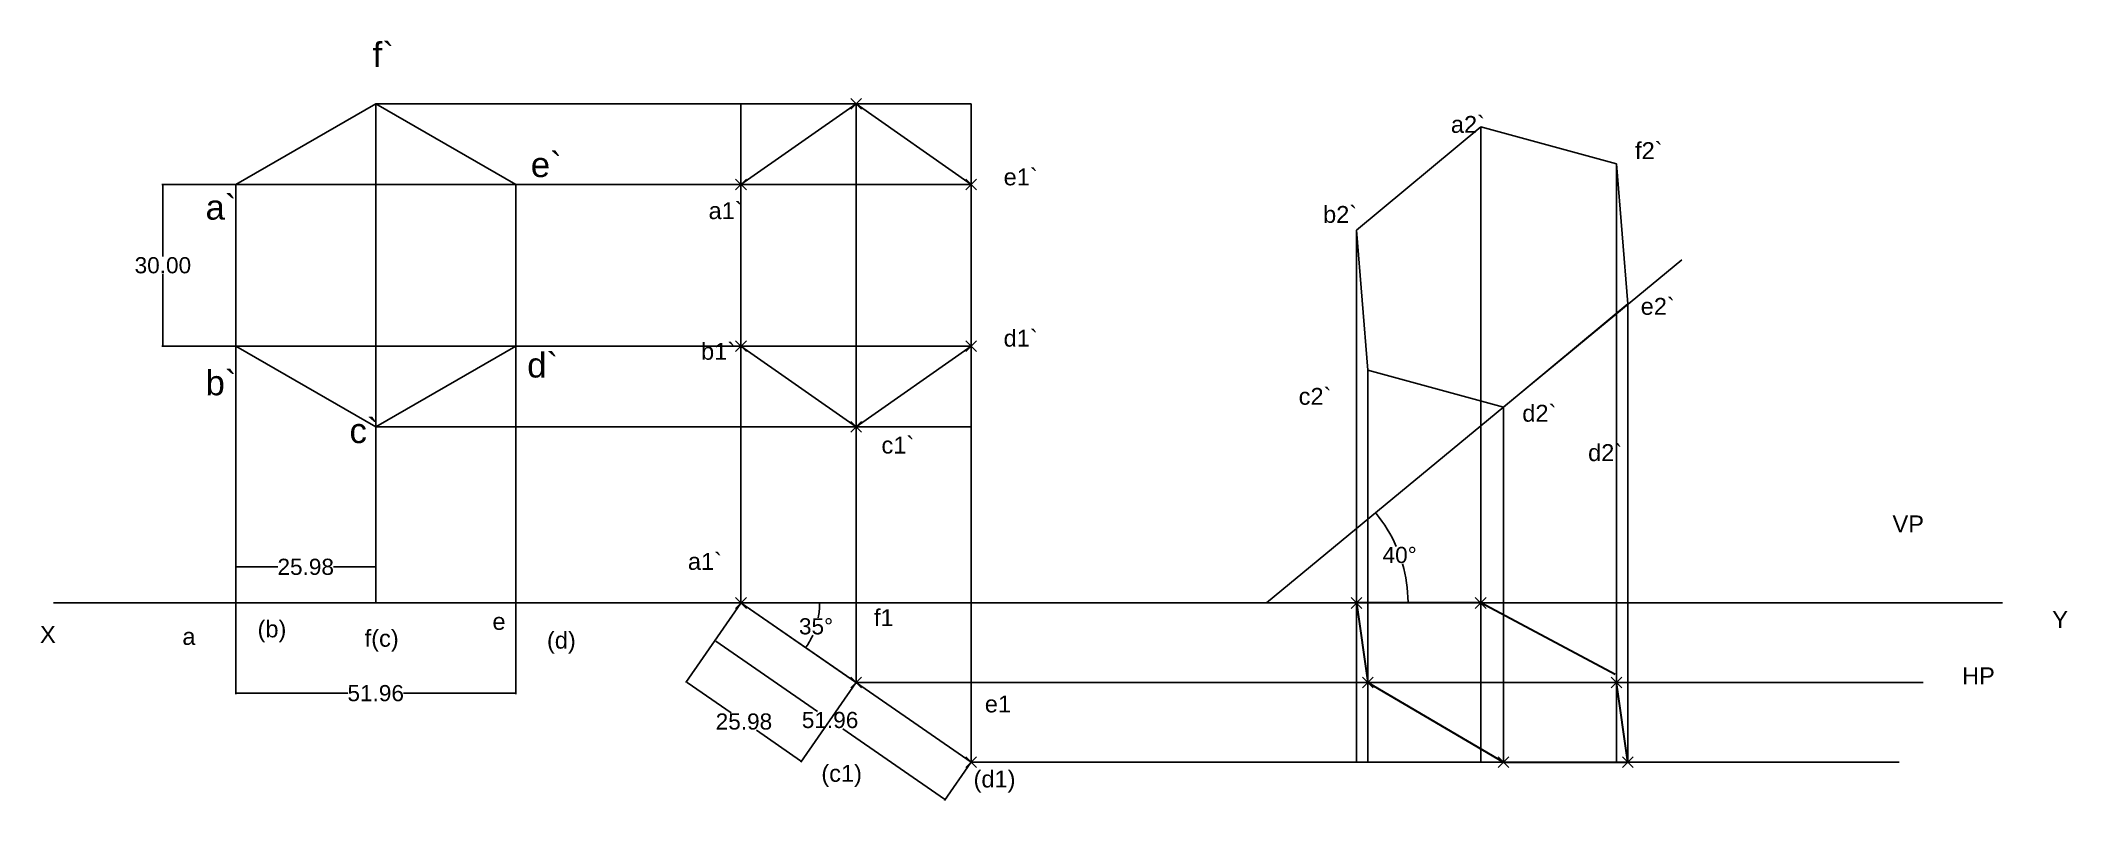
# Model space of a CAD drawing. Header units: inches. Extents: x 89 to 465, y 30 to 171.
import ezdxf

# ---------------------------------------------------------------- set-up
doc = ezdxf.new("R2010")
doc.units = ezdxf.units.IN
doc.header["$MEASUREMENT"] = 0
doc.header["$PDMODE"] = 3
doc.styles.get("Standard").update_dxf_attribs({"font": 'arial.ttf'})
doc.dimstyles.get("Standard").update_dxf_attribs({"dimtxt": 3, "dimasz": 0.18, "dimexe": 0.18, "dimexo": 0.0625, "dimgap": 0.09, "dimtad": 0, "dimtih": 1, "dimtoh": 1, "dimzin": 0, "dimdsep": 46, "dimtxsty": 'Standard', "dimcen": 0.09, "dimadec": 0, "dimazin": 0, "dimtfac": 1, "dimtofl": 0, "dimtmove": 0, "dimatfit": 3, "dimfxl": 1, "dimtolj": 1, "dimtzin": 0, "dimarcsym": 0})

# ---------------------------------------------------------------- blocks, each defined once
blk = doc.blocks.new('*D2')
at = {"color": 0, "lineweight": -2, "transparency": 16777216}
for p, q in [((125.36, 143.94), (111.72, 143.94)), ((111.9, 143.76), (111.9, 130.56)), ((111.9, 114.12), (111.9, 127.32)), ((125.36, 113.94), (111.72, 113.94))]:
    blk.add_line(p, q, dxfattribs=at)
at = {"color": 0, "transparency": 16777216}
for points in [[(111.87, 143.76), (111.93, 143.76), (111.9, 143.94)], [(111.87, 114.12), (111.93, 114.12), (111.9, 113.94)]]:
    blk.add_solid(points, dxfattribs=at)
at = {"layer": 'Defpoints', "color": 0, "transparency": 16777216}
for p in [(125.42, 143.94), (111.9, 113.94), (125.42, 113.94)]:
    blk.add_point(p, dxfattribs=at)
at = {"color": 0, "transparency": 16777216, "insert": (111.9, 128.94), "char_height": 3, "attachment_point": 5}
blk.add_mtext('\\A1;30.00', dxfattribs=at)
blk = doc.blocks.new('*D3')
at = {"color": 0, "lineweight": -2, "transparency": 16777216}
for p, q in [((125.42, 66.17), (125.42, 49.29)), ((177.38, 66.17), (177.38, 49.29)), ((125.6, 49.47), (146.25, 49.47)), ((177.2, 49.47), (156.55, 49.47))]:
    blk.add_line(p, q, dxfattribs=at)
at = {"color": 0, "transparency": 16777216}
for points in [[(125.6, 49.5), (125.6, 49.44), (125.42, 49.47)], [(177.2, 49.5), (177.2, 49.44), (177.38, 49.47)]]:
    blk.add_solid(points, dxfattribs=at)
at = {"layer": 'Defpoints', "color": 0, "transparency": 16777216}
for p in [(125.42, 66.23), (177.38, 66.23), (177.38, 49.47)]:
    blk.add_point(p, dxfattribs=at)
at = {"color": 0, "transparency": 16777216, "insert": (151.4, 49.47), "char_height": 3, "attachment_point": 5}
blk.add_mtext('\\A1;51.96', dxfattribs=at)
blk = doc.blocks.new('*D4')
at = {"color": 0, "lineweight": -2, "transparency": 16777216}
for p, q in [((125.42, 66.29), (125.42, 73.11)), ((125.6, 72.93), (133.23, 72.93)), ((151.22, 72.93), (143.59, 72.93)), ((151.4, 66.29), (151.4, 73.11))]:
    blk.add_line(p, q, dxfattribs=at)
at = {"color": 0, "transparency": 16777216}
for points in [[(125.6, 72.96), (125.6, 72.9), (125.42, 72.93)], [(151.22, 72.96), (151.22, 72.9), (151.4, 72.93)]]:
    blk.add_solid(points, dxfattribs=at)
at = {"layer": 'Defpoints', "color": 0, "transparency": 16777216}
for p in [(151.4, 72.93), (125.42, 66.23), (151.4, 66.23)]:
    blk.add_point(p, dxfattribs=at)
at = {"color": 0, "transparency": 16777216, "insert": (138.41, 72.93), "char_height": 3, "attachment_point": 5}
blk.add_mtext('\\A1;25.98', dxfattribs=at)
blk = doc.blocks.new('*D5')
at = {"color": 0, "lineweight": -2, "transparency": 16777216}
for start, end in [(349.2251, 359.2936), (326.0192, 335.8421)]:
    blk.add_arc((219.19, 66.23), 14.6, start, end, dxfattribs=at)
at = {"color": 0, "transparency": 16777216}
for points in [[(233.76, 66.05), (233.82, 66.05), (233.79, 66.23)], [(231.32, 58.05), (231.27, 58.09), (231.19, 57.92)]]:
    blk.add_solid(points, dxfattribs=at)
at = {"layer": 'Defpoints', "color": 0, "transparency": 16777216}
for p in [(191.58, 66.23), (219.19, 66.23), (246.8, 66.23), (232.61, 60.5), (261.91, 36.66)]:
    blk.add_point(p, dxfattribs=at)
at = {"color": 0, "transparency": 16777216, "insert": (233.12, 61.88), "char_height": 3, "attachment_point": 5}
blk.add_mtext('\\A1;35°', dxfattribs=at)
blk = doc.blocks.new('*D6')
at = {"color": 0, "lineweight": -2, "transparency": 16777216}
for p, q in [((219.15, 66.18), (214.27, 59.12)), ((214.52, 59.16), (233.39, 46.1)), ((256.94, 29.8), (238.07, 42.86)), ((261.88, 36.61), (256.99, 29.55))]:
    blk.add_line(p, q, dxfattribs=at)
at = {"color": 0, "transparency": 16777216}
for points in [[(214.53, 59.19), (214.5, 59.14), (214.37, 59.27)], [(256.96, 29.82), (256.93, 29.77), (257.09, 29.7)]]:
    blk.add_solid(points, dxfattribs=at)
at = {"layer": 'Defpoints', "color": 0, "transparency": 16777216}
for p in [(219.19, 66.23), (261.91, 36.66), (257.09, 29.7)]:
    blk.add_point(p, dxfattribs=at)
at = {"color": 0, "transparency": 16777216, "insert": (235.73, 44.48), "char_height": 3, "attachment_point": 5}
blk.add_mtext('\\A1;51.96', dxfattribs=at)
blk = doc.blocks.new('*D7')
at = {"color": 0, "lineweight": -2, "transparency": 16777216}
for p, q in [((219.15, 66.18), (208.96, 51.45)), ((209.21, 51.49), (217.4, 45.83)), ((240.52, 51.39), (230.32, 36.66)), ((230.27, 36.91), (222.08, 42.58))]:
    blk.add_line(p, q, dxfattribs=at)
at = {"color": 0, "transparency": 16777216}
for points in [[(209.23, 51.52), (209.19, 51.47), (209.06, 51.6)], [(230.29, 36.94), (230.26, 36.89), (230.42, 36.81)]]:
    blk.add_solid(points, dxfattribs=at)
at = {"layer": 'Defpoints', "color": 0, "transparency": 16777216}
for p in [(219.19, 66.23), (240.55, 51.45), (230.42, 36.81)]:
    blk.add_point(p, dxfattribs=at)
at = {"color": 0, "transparency": 16777216, "insert": (219.74, 44.2), "char_height": 3, "attachment_point": 5}
blk.add_mtext('\\A1;25.98', dxfattribs=at)
blk = doc.blocks.new('*D8')
at = {"color": 0, "lineweight": -2, "transparency": 16777216}
for start, end in [(23.603, 39.1985), (0.3926, 16.0773)]:
    blk.add_arc((316.72, 66.23), 26.27, start, end, dxfattribs=at)
at = {"color": 0, "transparency": 16777216}
for points in [[(337.06, 82.82), (337.11, 82.85), (336.97, 82.97)], [(343.02, 66.41), (342.96, 66.41), (342.99, 66.23)]]:
    blk.add_solid(points, dxfattribs=at)
at = {"layer": 'Defpoints', "color": 0, "transparency": 16777216}
for p in [(393.78, 129.96), (342.3, 72.23), (316.72, 66.23), (316.72, 66.23), (363.92, 66.23)]:
    blk.add_point(p, dxfattribs=at)
at = {"color": 0, "transparency": 16777216, "insert": (341.44, 75.13), "char_height": 3, "attachment_point": 5}
blk.add_mtext('\\A1;40°', dxfattribs=at)

msp = doc.modelspace()

# ---------------------------------------------------------------- linework, layer by layer
for p, q in [((151.404, 158.939), (151.404, 66.231)), ((151.404, 158.939), (261.913, 158.939)), ((219.188, 66.231), (219.188, 158.939)), ((240.551, 158.939), (219.188, 143.939)), ((240.551, 51.446), (240.551, 158.939)), ((261.913, 143.939), (240.551, 158.939)), ((261.913, 36.661), (261.913, 158.939)), ((356.479, 154.655), (333.411, 135.475)), ((356.479, 154.655), (381.67, 147.819)), ((356.479, 154.655), (356.479, 36.661)), ((383.795, 121.802), (381.67, 147.819)), ((381.67, 147.819), (381.67, 36.661)), ((125.423, 143.939), (125.423, 66.231)), ((125.423, 143.939), (261.913, 143.939)), ((177.385, 143.939), (177.385, 66.231)), ((219.188, 143.939), (219.188, 113.939)), ((261.913, 113.939), (261.913, 143.939)), ((333.411, 135.475), (335.535, 109.458)), ((333.411, 135.475), (333.411, 36.661)), ((316.723, 66.231), (393.784, 129.961)), ((360.727, 102.622), (383.795, 121.802)), ((360.727, 102.622), (383.802, 121.706)), ((383.802, 121.706), (383.802, 36.661)), ((125.423, 113.939), (261.913, 113.939)), ((219.188, 113.939), (240.551, 98.939)), ((240.551, 98.939), (261.913, 113.939)), ((335.535, 109.458), (360.727, 102.622)), ((335.535, 109.458), (335.535, 36.661)), ((360.727, 102.622), (360.727, 36.661)), ((151.404, 98.939), (261.913, 98.939)), ((91.579, 66.231), (191.579, 66.231)), ((191.579, 66.231), (246.797, 66.231)), ((219.188, 66.231), (261.913, 36.661)), ((219.188, 66.231), (240.551, 51.446)), ((246.797, 66.231), (316.723, 66.231)), ((316.723, 66.231), (363.922, 66.231)), ((363.922, 66.231), (453.351, 66.231)), ((240.551, 51.446), (438.573, 51.446)), ((261.913, 36.661), (434.132, 36.661))]:
    msp.add_line(p, q)
at = {"color": 240, "true_color": 0xed1f24}
msp.add_line((125.423, 66.231), (177.385, 66.231), dxfattribs=at)
at = {"color": 244, "lineweight": 30, "true_color": 0x991b1e}
for p, q in [((333.411, 66.231), (335.535, 51.446)), ((356.479, 66.231), (333.411, 66.231)), ((381.451, 52.969), (356.479, 66.231)), ((335.535, 51.446), (360.727, 36.661)), ((383.802, 36.661), (381.67, 51.446)), ((360.727, 36.661), (383.802, 36.661))]:
    msp.add_line(p, q, dxfattribs=at)
msp.add_lwpolyline([(125.423, 143.939), (125.423, 113.939), (151.404, 98.939), (177.385, 113.939), (177.385, 143.939), (151.404, 158.939)], close=True)
for p in [(240.551, 158.939), (219.188, 143.939), (261.913, 143.939), (219.188, 113.939), (261.913, 113.939), (240.551, 98.939), (219.188, 66.231), (333.411, 66.231), (356.479, 66.231), (240.551, 51.446), (335.535, 51.446), (381.67, 51.446), (261.913, 36.661), (360.727, 36.661), (383.802, 36.661)]:
    msp.add_point(p)

# ---------------------------------------------------------------- texts
for s, height, p in [('f`', 4.6122, (150.826, 165.762)), ('a2`', 3.1352, (350.944, 153.553)), ('f2`', 3.1352, (385.124, 148.676)), ('e`', 4.6122, (180.182, 145.336)), ('e1`', 3.1352, (267.935, 143.799)), ('a`', 4.6122, (119.821, 137.43)), ('a1`', 3.1352, (213.177, 137.528)), ('b2`', 3.1352, (327.227, 136.832)), ('e2`', 3.1352, (386.17, 119.762)), ('d1`', 3.1352, (267.935, 113.84)), ('d`', 4.6122, (179.522, 108.109)), ('b1`', 3.1352, (211.781, 111.401)), ('b`', 4.6122, (119.821, 104.815)), ('c2`', 3.1352, (322.693, 103.041)), ('d2`', 3.1352, (364.197, 99.905)), ('c`', 4.6122, (146.538, 95.92)), ('c1`', 3.1352, (245.264, 93.983)), ('d2`', 3.1352, (376.405, 92.59)), ('VP', 3.1352, (432.907, 79.352)), ('a1`', 3.1352, (209.34, 72.385)), ('f1', 3.1352, (243.869, 61.934)), ('Y', 3.135, (462.553, 61.586)), ('X', 3.135, (89.098, 58.814)), ('a', 3.135, (115.519, 58.451)), ('(b)', 3.1352, (129.47, 59.844)), ('f(c)', 3.1352, (149.35, 58.102)), ('e', 3.135, (173.067, 61.238)), ('(d)', 3.1352, (183.182, 57.754)), ('HP', 3.1352, (445.811, 51.135)), ('e1', 3.1352, (264.447, 45.91)), ('(c1)', 3.1352, (234.103, 33.02)), ('(d1)', 3.1352, (262.354, 31.975))]:
    msp.add_text(s, height=height).set_placement(p)

# ---------------------------------------------------------------- dimensions: what is measured, and where the dimension line sits
dim = msp.add_linear_dim(base=(111.905, 113.939), p1=(125.423, 143.939), p2=(125.423, 113.939), angle=90, dimstyle='Standard')
dim.commit()
dim.dimension.update_dxf_attribs({"geometry": '*D2', "text_midpoint": (111.905, 128.939)})
for base, line1, line2, picture, middle in [((342.3, 72.229), ((316.723, 66.231), (363.922, 66.231)), ((316.723, 66.231), (393.784, 129.961)), '*D8', (341.441, 75.128)), ((232.614, 60.497), ((191.579, 66.231), (246.797, 66.231)), ((219.188, 66.231), (261.913, 36.661)), '*D5', (233.124, 61.879))]:
    dim = msp.add_angular_dim_2l(base=base, line1=line1, line2=line2, dimstyle='Standard')
    dim.commit()
    dim.dimension.update_dxf_attribs({"geometry": picture, "text_midpoint": middle})
for base, p2, picture, middle in [((151.404, 72.933), (151.404, 66.231), '*D4', (138.413, 72.933)), ((177.385, 49.468), (177.385, 66.231), '*D3', (151.404, 49.468))]:
    dim = msp.add_linear_dim(base=base, p1=(125.423, 66.231), p2=p2, dimstyle='Standard')
    dim.commit()
    dim.dimension.update_dxf_attribs({"geometry": picture, "text_midpoint": middle})
for p2, distance, picture, middle in [((240.551, 51.446), -17.796, '*D7', (219.741, 44.205)), ((261.913, 36.661), -8.471, '*D6', (235.73, 44.481))]:
    dim = msp.add_aligned_dim(p1=(219.188, 66.231), p2=p2, distance=distance, dimstyle='Standard')
    dim.commit()
    dim.dimension.update_dxf_attribs({"geometry": picture, "text_midpoint": middle})

doc.saveas('drawing.dxf')
